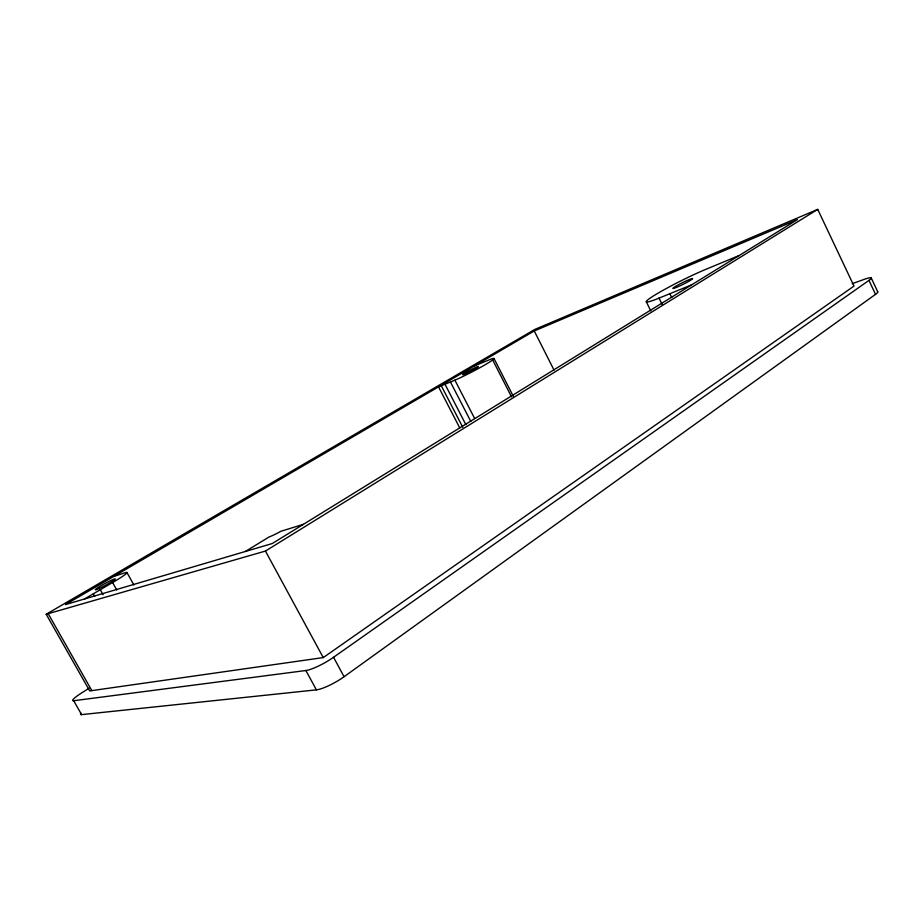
<?xml version="1.0" encoding="UTF-8"?>
<svg xmlns="http://www.w3.org/2000/svg" width="924" height="924" viewBox="0 0 924 924"><rect width="100%" height="100%" fill="white"/><g stroke="black" fill="none" stroke-linecap="round" stroke-linejoin="round"><path stroke-width="1.39" d="M89.016 688.253L81.705 692.885A16.863 2.241 -29.9 0 0 73.689 700.739L81.601 714.622L316.401 689.858A22.488 4.793 -29.4 0 0 344.075 676.715L875.536 294.34A16.158 2.241 -24.9 0 0 877.442 291.614M73.689 700.739L305.867 670.512A22.534 4.458 -29.3 0 0 333.552 657.276L868.964 280.388L875.536 294.34M323.25 657.588L853.995 286.082L817.728 209.378L534.777 329.452L46.2 614.264L89.709 690.921L323.25 657.588L265.442 551.062L46.2 614.264M265.442 551.062L817.728 209.378M245.391 551.478L269.046 536.994A14.16 1.478 -28.3 0 0 280.931 531.254L303.372 524.347M84.5 598.983L112.578 582.513A24.786 1.929 -28.6 0 0 125.687 572.591L113.918 576.333M534.257 330.965L65.489 604.596L272.28 543.531L797.424 219.6L534.257 330.965L554.053 370.143M739.177 255.521L705.59 269.438A40.991 3.269 -26.5 0 0 670.143 286.428L661.884 290.945A40.991 3.269 -26.5 0 0 659.031 298.117L662.196 304.562M474.047 366.112L489.732 359.621A26.519 1.813 -27.3 0 1 493.751 359.078L491.926 360.522A26.519 1.813 -27.3 0 1 454.897 380.18L438.519 386.844L459.725 427.847M659.031 298.117L691.579 284.881M852.251 283.668L864.46 279.279A16.182 2.079 -25.1 0 1 868.964 280.388M48.198 613.698L91.846 690.621M93.301 593.82L94.71 596.338M100.277 589.731L103.084 594.744M112.578 582.513L116.759 589.986M126.923 572.487L133.841 584.904M305.867 670.512L316.401 689.858M333.552 657.276L344.075 676.715M444.975 384.222L465.892 424.693M441.279 385.724L462.774 427.304M454.897 380.18L474.67 418.526M450.45 381.993L470.801 421.425M493.97 358.431L513.328 396.338M492.665 359.933L511.526 396.846M646.338 301.882L650.762 310.857M669.854 293.716L671.748 297.551M871.205 277.905L877.742 291.788M81.601 714.622A16.84 2.414 -30.1 0 1 80.989 713.178M465.962 373.515A8.951 0.612 -27.3 0 0 478.401 366.632A8.951 0.612 -27.3 0 0 467.036 371.783A8.951 0.612 -27.3 0 0 465.962 373.515M99.191 588.461A11.377 0.889 -28.6 0 0 115.2 579.129A11.377 0.889 -28.6 0 0 101.478 585.493A11.377 0.889 -28.6 0 0 99.191 588.461M676.38 287.422A11.065 0.878 -26.5 0 0 692.492 278.863A11.065 0.878 -26.5 0 0 679.325 284.292A11.065 0.878 -26.5 0 0 676.38 287.422"/></g></svg>
